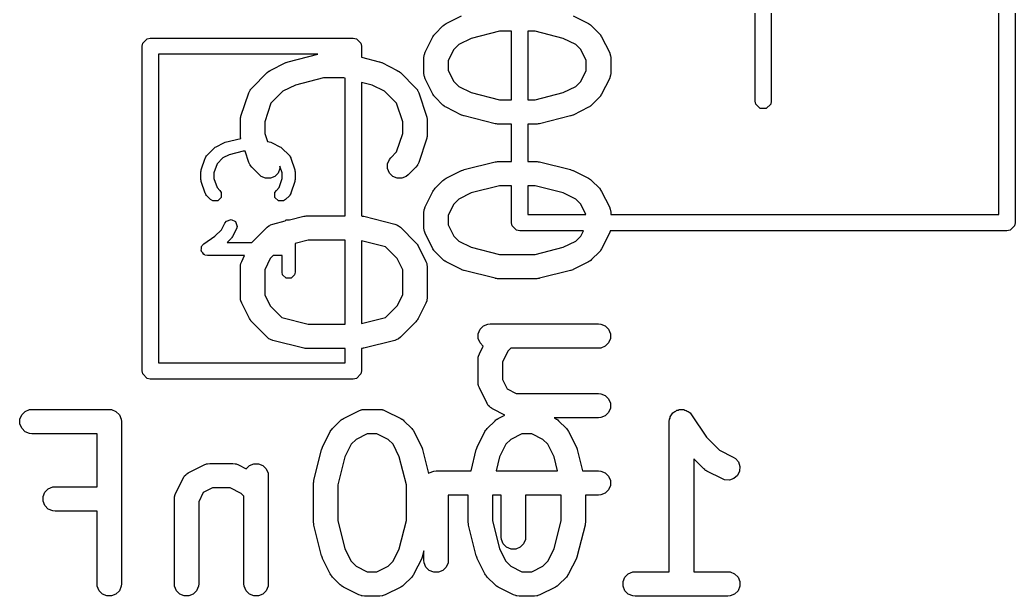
# Model space of a CAD drawing. Extents: x -0.08 to 1.99, y 0.07 to 3.69.
# Drawn here: x 0.4221 to 0.6634, y 3.0677 to 3.2075 of the extents above; entities that cross this region are included whole.
import ezdxf

# ---------------------------------------------------------------- set-up
doc = ezdxf.new("R2010")
doc.units = 0
doc.header["$MEASUREMENT"] = 0
doc.layers.add('BLACK', color=7, linetype='CONTINUOUS')

msp = doc.modelspace()

# ---------------------------------------------------------------- linework, layer by layer
at = {"layer": 'BLACK', "linetype": 'CONTINUOUS'}
for p, q in [((0.66339, 3.33937), (0.66339, 3.15827)), ((0.65945, 3.16024), (0.65945, 3.3374)), ((0.60035, 3.18775), (0.60035, 3.22128)), ((0.60429, 3.22128), (0.60429, 3.18775)), ((0.52491, 3.20617), (0.52496, 3.20623)), ((0.52496, 3.20623), (0.52505, 3.20628)), ((0.52505, 3.20628), (0.52513, 3.20635)), ((0.52513, 3.20635), (0.52521, 3.20638)), ((0.52521, 3.20638), (0.52545, 3.20654)), ((0.52545, 3.20654), (0.5292, 3.20841)), ((0.55622, 3.20841), (0.55997, 3.20654)), ((0.55997, 3.20654), (0.56021, 3.20638)), ((0.56021, 3.20638), (0.56029, 3.20635)), ((0.56029, 3.20635), (0.56037, 3.20628)), ((0.56037, 3.20628), (0.56046, 3.20623)), ((0.56046, 3.20623), (0.56051, 3.20617)), ((0.52251, 3.20374), (0.52257, 3.20383)), ((0.52257, 3.20383), (0.52263, 3.20388)), ((0.52263, 3.20388), (0.52281, 3.20411)), ((0.52281, 3.20411), (0.52469, 3.20598)), ((0.52469, 3.20598), (0.52491, 3.20617)), ((0.53839, 3.20469), (0.53155, 3.20298)), ((0.54134, 3.20469), (0.53839, 3.20469)), ((0.54134, 3.1881), (0.54134, 3.20469)), ((0.54703, 3.20469), (0.54528, 3.20469)), ((0.54528, 3.20469), (0.54528, 3.1881)), ((0.55386, 3.20298), (0.54703, 3.20469)), ((0.56051, 3.20617), (0.56073, 3.20598)), ((0.56073, 3.20598), (0.56261, 3.20411)), ((0.56261, 3.20411), (0.56279, 3.20388)), ((0.56279, 3.20388), (0.56285, 3.20383)), ((0.56285, 3.20383), (0.56291, 3.20374)), ((0.45177, 3.20108), (0.45192, 3.20184)), ((0.45192, 3.20184), (0.45299, 3.2029)), ((0.45299, 3.2029), (0.45374, 3.20305)), ((0.45374, 3.20305), (0.50295, 3.20305)), ((0.50295, 3.20305), (0.50371, 3.2029)), ((0.50371, 3.2029), (0.50477, 3.20184)), ((0.50477, 3.20184), (0.50492, 3.20108)), ((0.52038, 3.19959), (0.52226, 3.20334)), ((0.52226, 3.20334), (0.52241, 3.20359)), ((0.52241, 3.20359), (0.52244, 3.20366)), ((0.52244, 3.20366), (0.52251, 3.20374)), ((0.52852, 3.20147), (0.52733, 3.20027)), ((0.53155, 3.20298), (0.52852, 3.20147)), ((0.5569, 3.20147), (0.55386, 3.20298)), ((0.55809, 3.20027), (0.5569, 3.20147)), ((0.56291, 3.20374), (0.56297, 3.20366)), ((0.56297, 3.20366), (0.563, 3.20359)), ((0.563, 3.20359), (0.56316, 3.20334)), ((0.56316, 3.20334), (0.56504, 3.19959)), ((0.45177, 3.12234), (0.45177, 3.20108)), ((0.45571, 3.19911), (0.45571, 3.12431)), ((0.49439, 3.19911), (0.45571, 3.19911)), ((0.48719, 3.19732), (0.49439, 3.19911)), ((0.50492, 3.20108), (0.50492, 3.1984)), ((0.52017, 3.19894), (0.52018, 3.19905)), ((0.52018, 3.19905), (0.52038, 3.19959)), ((0.52733, 3.20027), (0.52598, 3.19757)), ((0.55944, 3.19757), (0.55809, 3.20027)), ((0.56504, 3.19959), (0.56524, 3.19905)), ((0.56524, 3.19905), (0.56525, 3.19894)), ((0.48284, 3.19522), (0.48659, 3.19709)), ((0.48659, 3.19709), (0.48663, 3.19711)), ((0.48663, 3.19711), (0.48665, 3.19712)), ((0.48665, 3.19712), (0.48689, 3.19721)), ((0.48689, 3.19721), (0.48713, 3.1973)), ((0.48713, 3.1973), (0.48715, 3.1973)), ((0.48715, 3.1973), (0.48719, 3.19732)), ((0.50492, 3.1984), (0.50925, 3.19732)), ((0.50925, 3.19732), (0.50929, 3.1973)), ((0.50929, 3.1973), (0.50931, 3.1973)), ((0.50931, 3.1973), (0.50955, 3.19721)), ((0.50955, 3.19721), (0.50979, 3.19712)), ((0.50979, 3.19712), (0.50981, 3.19711)), ((0.50981, 3.19711), (0.50985, 3.19709)), ((0.50985, 3.19709), (0.5136, 3.19522)), ((0.52007, 3.19827), (0.52013, 3.19885)), ((0.52007, 3.19452), (0.52007, 3.19827)), ((0.52013, 3.19885), (0.52017, 3.19894)), ((0.52598, 3.19757), (0.52598, 3.19522)), ((0.55944, 3.19522), (0.55944, 3.19757)), ((0.56525, 3.19894), (0.56529, 3.19885)), ((0.56529, 3.19885), (0.56535, 3.19827)), ((0.56535, 3.19827), (0.56535, 3.19452)), ((0.47832, 3.19091), (0.48207, 3.19466)), ((0.48207, 3.19466), (0.4823, 3.19485)), ((0.4823, 3.19485), (0.48235, 3.19491)), ((0.48235, 3.19491), (0.48244, 3.19496)), ((0.48244, 3.19496), (0.48252, 3.19503)), ((0.48252, 3.19503), (0.48259, 3.19506)), ((0.48259, 3.19506), (0.48284, 3.19522)), ((0.5136, 3.19522), (0.51385, 3.19506)), ((0.51385, 3.19506), (0.51392, 3.19503)), ((0.51392, 3.19503), (0.514, 3.19496)), ((0.514, 3.19496), (0.51409, 3.19491)), ((0.51409, 3.19491), (0.51414, 3.19485)), ((0.51414, 3.19485), (0.51437, 3.19466)), ((0.51437, 3.19466), (0.51812, 3.19091)), ((0.52013, 3.19394), (0.52007, 3.19452)), ((0.52598, 3.19522), (0.52733, 3.19252)), ((0.55809, 3.19252), (0.55944, 3.19522)), ((0.56535, 3.19452), (0.56529, 3.19394)), ((0.49577, 3.19337), (0.48894, 3.19166)), ((0.50067, 3.19337), (0.49577, 3.19337)), ((0.50098, 3.19329), (0.50067, 3.19337)), ((0.50098, 3.15991), (0.50098, 3.19329)), ((0.5075, 3.19166), (0.50492, 3.19231)), ((0.50492, 3.19231), (0.50492, 3.1599)), ((0.52017, 3.19385), (0.52013, 3.19394)), ((0.52018, 3.19374), (0.52017, 3.19385)), ((0.52038, 3.1932), (0.52018, 3.19374)), ((0.52226, 3.18945), (0.52038, 3.1932)), ((0.52733, 3.19252), (0.52852, 3.19132)), ((0.5569, 3.19132), (0.55809, 3.19252)), ((0.56504, 3.1932), (0.56316, 3.18945)), ((0.56524, 3.19374), (0.56504, 3.1932)), ((0.56525, 3.19385), (0.56524, 3.19374)), ((0.56529, 3.19394), (0.56525, 3.19385)), ((0.47573, 3.18414), (0.47761, 3.18976)), ((0.47761, 3.18976), (0.47785, 3.19029)), ((0.47785, 3.19029), (0.47792, 3.19037)), ((0.47792, 3.19037), (0.47796, 3.19047)), ((0.47796, 3.19047), (0.47832, 3.19091)), ((0.48591, 3.19015), (0.48299, 3.18723)), ((0.48894, 3.19166), (0.48591, 3.19015)), ((0.51053, 3.19015), (0.5075, 3.19166)), ((0.51345, 3.18723), (0.51053, 3.19015)), ((0.51812, 3.19091), (0.51849, 3.19047)), ((0.51849, 3.19047), (0.51853, 3.19037)), ((0.51853, 3.19037), (0.5186, 3.19029)), ((0.5186, 3.19029), (0.51883, 3.18976)), ((0.51883, 3.18976), (0.52071, 3.18414)), ((0.52241, 3.1892), (0.52226, 3.18945)), ((0.52852, 3.19132), (0.53155, 3.18981)), ((0.53155, 3.18981), (0.53839, 3.1881)), ((0.54703, 3.1881), (0.55386, 3.18981)), ((0.55386, 3.18981), (0.5569, 3.19132)), ((0.56316, 3.18945), (0.563, 3.1892)), ((0.48299, 3.18723), (0.48149, 3.18272)), ((0.51495, 3.18272), (0.51345, 3.18723)), ((0.52244, 3.18913), (0.52241, 3.1892)), ((0.52251, 3.18905), (0.52244, 3.18913)), ((0.52257, 3.18896), (0.52251, 3.18905)), ((0.52263, 3.18891), (0.52257, 3.18896)), ((0.52281, 3.18868), (0.52263, 3.18891)), ((0.52469, 3.18681), (0.52281, 3.18868)), ((0.53839, 3.1881), (0.54134, 3.1881)), ((0.54528, 3.1881), (0.54703, 3.1881)), ((0.56261, 3.18868), (0.56073, 3.18681)), ((0.56279, 3.18891), (0.56261, 3.18868)), ((0.56285, 3.18896), (0.56279, 3.18891)), ((0.56291, 3.18905), (0.56285, 3.18896)), ((0.56297, 3.18913), (0.56291, 3.18905)), ((0.563, 3.1892), (0.56297, 3.18913)), ((0.6005, 3.187), (0.60035, 3.18775)), ((0.60157, 3.18593), (0.6005, 3.187)), ((0.60414, 3.187), (0.60308, 3.18593)), ((0.60429, 3.18775), (0.60414, 3.187)), ((0.52491, 3.18662), (0.52469, 3.18681)), ((0.52496, 3.18656), (0.52491, 3.18662)), ((0.52505, 3.18651), (0.52496, 3.18656)), ((0.52513, 3.18644), (0.52505, 3.18651)), ((0.52521, 3.18641), (0.52513, 3.18644)), ((0.52545, 3.18626), (0.52521, 3.18641)), ((0.5292, 3.18438), (0.52545, 3.18626)), ((0.55997, 3.18626), (0.55622, 3.18438)), ((0.56021, 3.18641), (0.55997, 3.18626)), ((0.56029, 3.18644), (0.56021, 3.18641)), ((0.56037, 3.18651), (0.56029, 3.18644)), ((0.56046, 3.18656), (0.56037, 3.18651)), ((0.56051, 3.18662), (0.56046, 3.18656)), ((0.56073, 3.18681), (0.56051, 3.18662)), ((0.60308, 3.18593), (0.60157, 3.18593)), ((0.47558, 3.1832), (0.47561, 3.18349)), ((0.47558, 3.17945), (0.47558, 3.1832)), ((0.47561, 3.18357), (0.47563, 3.18367)), ((0.47561, 3.18349), (0.47561, 3.18357)), ((0.47563, 3.18367), (0.47564, 3.18378)), ((0.47564, 3.18378), (0.47567, 3.18385)), ((0.47567, 3.18385), (0.47573, 3.18414)), ((0.48149, 3.18272), (0.48149, 3.17993)), ((0.51495, 3.17993), (0.51495, 3.18272)), ((0.52071, 3.18414), (0.52077, 3.18385)), ((0.52077, 3.18385), (0.5208, 3.18378)), ((0.5208, 3.18378), (0.52081, 3.18367)), ((0.52081, 3.18367), (0.52084, 3.18357)), ((0.52084, 3.18357), (0.52083, 3.18349)), ((0.52083, 3.18349), (0.52086, 3.1832)), ((0.52086, 3.1832), (0.52086, 3.17945)), ((0.52924, 3.18436), (0.5292, 3.18438)), ((0.52926, 3.18435), (0.52924, 3.18436)), ((0.5295, 3.18427), (0.52926, 3.18435)), ((0.52974, 3.18417), (0.5295, 3.18427)), ((0.52976, 3.18417), (0.52974, 3.18417)), ((0.52981, 3.18416), (0.52976, 3.18417)), ((0.53731, 3.18228), (0.52981, 3.18416)), ((0.53741, 3.18227), (0.53731, 3.18228)), ((0.53745, 3.18225), (0.53741, 3.18227)), ((0.53766, 3.18223), (0.53745, 3.18225)), ((0.53788, 3.1822), (0.53766, 3.18223)), ((0.53792, 3.1822), (0.53788, 3.1822)), ((0.53802, 3.18219), (0.53792, 3.1822)), ((0.54134, 3.18219), (0.53802, 3.18219)), ((0.54134, 3.1731), (0.54134, 3.18219)), ((0.5474, 3.18219), (0.54528, 3.18219)), ((0.54528, 3.18219), (0.54528, 3.1731)), ((0.5475, 3.1822), (0.5474, 3.18219)), ((0.54754, 3.1822), (0.5475, 3.1822)), ((0.54776, 3.18223), (0.54754, 3.1822)), ((0.54797, 3.18225), (0.54776, 3.18223)), ((0.54801, 3.18227), (0.54797, 3.18225)), ((0.54811, 3.18228), (0.54801, 3.18227)), ((0.55561, 3.18416), (0.54811, 3.18228)), ((0.55565, 3.18417), (0.55561, 3.18416)), ((0.55568, 3.18417), (0.55565, 3.18417)), ((0.55591, 3.18427), (0.55568, 3.18417)), ((0.55616, 3.18435), (0.55591, 3.18427)), ((0.55617, 3.18436), (0.55616, 3.18435)), ((0.55622, 3.18438), (0.55617, 3.18436)), ((0.48149, 3.17993), (0.48214, 3.17798)), ((0.51345, 3.17542), (0.51495, 3.17993)), ((0.46971, 3.17671), (0.47159, 3.17765)), ((0.47159, 3.17765), (0.47175, 3.1777)), ((0.47175, 3.1777), (0.47191, 3.17777)), ((0.47191, 3.17777), (0.47566, 3.17871)), ((0.47561, 3.17916), (0.47558, 3.17945)), ((0.47561, 3.17908), (0.47561, 3.17916)), ((0.47563, 3.17898), (0.47561, 3.17908)), ((0.47564, 3.17888), (0.47563, 3.17898)), ((0.47567, 3.1788), (0.47564, 3.17888)), ((0.47566, 3.17871), (0.47569, 3.17871)), ((0.47569, 3.17871), (0.47567, 3.1788)), ((0.48214, 3.17798), (0.48298, 3.17777)), ((0.48298, 3.17777), (0.48314, 3.1777)), ((0.48314, 3.1777), (0.48331, 3.17765)), ((0.48331, 3.17765), (0.48518, 3.17671)), ((0.52071, 3.17852), (0.51883, 3.17289)), ((0.52077, 3.1788), (0.52071, 3.17852)), ((0.5208, 3.17888), (0.52077, 3.1788)), ((0.52081, 3.17898), (0.5208, 3.17888)), ((0.52084, 3.17908), (0.52081, 3.17898)), ((0.52086, 3.17945), (0.52083, 3.17916)), ((0.52083, 3.17916), (0.52084, 3.17908)), ((0.46743, 3.17454), (0.4693, 3.17642)), ((0.4693, 3.17642), (0.46951, 3.17656)), ((0.46951, 3.17656), (0.46971, 3.17671)), ((0.47623, 3.1756), (0.47284, 3.17476)), ((0.47671, 3.1756), (0.47623, 3.1756)), ((0.47761, 3.17289), (0.47671, 3.1756)), ((0.48518, 3.17671), (0.48538, 3.17656)), ((0.48538, 3.17656), (0.48559, 3.17642)), ((0.48559, 3.17642), (0.48747, 3.17454)), ((0.51207, 3.17404), (0.51345, 3.17542)), ((0.46611, 3.17112), (0.46705, 3.17393)), ((0.46705, 3.17393), (0.46709, 3.174)), ((0.46709, 3.17403), (0.46723, 3.17424)), ((0.46709, 3.174), (0.46709, 3.17403)), ((0.46723, 3.17424), (0.46735, 3.17446)), ((0.46735, 3.17446), (0.46738, 3.17448)), ((0.46738, 3.17448), (0.46743, 3.17454)), ((0.46992, 3.17258), (0.46918, 3.17036)), ((0.47135, 3.17401), (0.46992, 3.17258)), ((0.47284, 3.17476), (0.47135, 3.17401)), ((0.47785, 3.17237), (0.47761, 3.17289)), ((0.48747, 3.17454), (0.48751, 3.17448)), ((0.48751, 3.17448), (0.48754, 3.17446)), ((0.48754, 3.17446), (0.48767, 3.17424)), ((0.48767, 3.17424), (0.48781, 3.17403)), ((0.48781, 3.17403), (0.48781, 3.174)), ((0.48781, 3.174), (0.48785, 3.17393)), ((0.48785, 3.17393), (0.48878, 3.17112)), ((0.51126, 3.17253), (0.5117, 3.17359)), ((0.51126, 3.17138), (0.51126, 3.17253)), ((0.5117, 3.17359), (0.51207, 3.17404)), ((0.51883, 3.17289), (0.5186, 3.17237)), ((0.52981, 3.17114), (0.53731, 3.17301)), ((0.53731, 3.17301), (0.53741, 3.17303)), ((0.53741, 3.17303), (0.53745, 3.17305)), ((0.53745, 3.17305), (0.53766, 3.17307)), ((0.53766, 3.17307), (0.53788, 3.1731)), ((0.53788, 3.1731), (0.53792, 3.17309)), ((0.53792, 3.17309), (0.53802, 3.1731)), ((0.53802, 3.1731), (0.54134, 3.1731)), ((0.54528, 3.1731), (0.5474, 3.1731)), ((0.5474, 3.1731), (0.5475, 3.17309)), ((0.5475, 3.17309), (0.54754, 3.1731)), ((0.54754, 3.1731), (0.54776, 3.17307)), ((0.54776, 3.17307), (0.54797, 3.17305)), ((0.54797, 3.17305), (0.54801, 3.17303)), ((0.54801, 3.17303), (0.54811, 3.17301)), ((0.54811, 3.17301), (0.55561, 3.17114)), ((0.46603, 3.17062), (0.46608, 3.17087)), ((0.46603, 3.16874), (0.46603, 3.17062)), ((0.46608, 3.17087), (0.46611, 3.17112)), ((0.46918, 3.17036), (0.46918, 3.169)), ((0.47792, 3.17229), (0.47785, 3.17237)), ((0.47796, 3.17219), (0.47792, 3.17229)), ((0.47832, 3.17174), (0.47796, 3.17219)), ((0.4802, 3.16987), (0.47832, 3.17174)), ((0.48474, 3.17031), (0.48393, 3.1695)), ((0.48518, 3.17138), (0.48474, 3.17031)), ((0.48571, 3.17036), (0.48518, 3.17196)), ((0.48518, 3.17196), (0.48518, 3.17138)), ((0.48571, 3.169), (0.48571, 3.17036)), ((0.48878, 3.17112), (0.48881, 3.17087)), ((0.48881, 3.17087), (0.48886, 3.17062)), ((0.48886, 3.17062), (0.48886, 3.16874)), ((0.5117, 3.17031), (0.51126, 3.17138)), ((0.51252, 3.1695), (0.5117, 3.17031)), ((0.51812, 3.17174), (0.51624, 3.16987)), ((0.51849, 3.17219), (0.51812, 3.17174)), ((0.51853, 3.17229), (0.51849, 3.17219)), ((0.5186, 3.17237), (0.51853, 3.17229)), ((0.52545, 3.16904), (0.5292, 3.17092)), ((0.5292, 3.17092), (0.52924, 3.17093)), ((0.52924, 3.17093), (0.52926, 3.17094)), ((0.52926, 3.17094), (0.5295, 3.17103)), ((0.5295, 3.17103), (0.52974, 3.17112)), ((0.52974, 3.17112), (0.52976, 3.17112)), ((0.52976, 3.17112), (0.52981, 3.17114)), ((0.55561, 3.17114), (0.55565, 3.17112)), ((0.55565, 3.17112), (0.55568, 3.17112)), ((0.55568, 3.17112), (0.55591, 3.17103)), ((0.55591, 3.17103), (0.55616, 3.17094)), ((0.55616, 3.17094), (0.55617, 3.17093)), ((0.55617, 3.17093), (0.55622, 3.17092)), ((0.55622, 3.17092), (0.55997, 3.16904)), ((0.46608, 3.1685), (0.46603, 3.16874)), ((0.46611, 3.16824), (0.46608, 3.1685)), ((0.46705, 3.16543), (0.46611, 3.16824)), ((0.46918, 3.169), (0.46992, 3.16678)), ((0.48065, 3.1695), (0.4802, 3.16987)), ((0.48171, 3.16906), (0.48065, 3.1695)), ((0.48286, 3.16906), (0.48171, 3.16906)), ((0.48393, 3.1695), (0.48286, 3.16906)), ((0.48498, 3.16678), (0.48571, 3.169)), ((0.48878, 3.16824), (0.48785, 3.16543)), ((0.48881, 3.1685), (0.48878, 3.16824)), ((0.48886, 3.16874), (0.48881, 3.1685)), ((0.51358, 3.16906), (0.51252, 3.1695)), ((0.51473, 3.16906), (0.51358, 3.16906)), ((0.5158, 3.1695), (0.51473, 3.16906)), ((0.51624, 3.16987), (0.5158, 3.1695)), ((0.52281, 3.16661), (0.52469, 3.16849)), ((0.52469, 3.16849), (0.52491, 3.16867)), ((0.52491, 3.16867), (0.52496, 3.16873)), ((0.52496, 3.16873), (0.52505, 3.16879)), ((0.52505, 3.16879), (0.52513, 3.16885)), ((0.52513, 3.16885), (0.52521, 3.16888)), ((0.52521, 3.16888), (0.52545, 3.16904)), ((0.55997, 3.16904), (0.56021, 3.16888)), ((0.56021, 3.16888), (0.56029, 3.16885)), ((0.56029, 3.16885), (0.56037, 3.16879)), ((0.56037, 3.16879), (0.56046, 3.16873)), ((0.56046, 3.16873), (0.56051, 3.16867)), ((0.56051, 3.16867), (0.56073, 3.16849)), ((0.56073, 3.16849), (0.56261, 3.16661)), ((0.46709, 3.16536), (0.46705, 3.16543)), ((0.46709, 3.16533), (0.46709, 3.16536)), ((0.46723, 3.16512), (0.46709, 3.16533)), ((0.46992, 3.16678), (0.47059, 3.16611)), ((0.47059, 3.16611), (0.47093, 3.1656)), ((0.47093, 3.1656), (0.47093, 3.16439)), ((0.48396, 3.1656), (0.4843, 3.16611)), ((0.48396, 3.16439), (0.48396, 3.1656)), ((0.4843, 3.16611), (0.48498, 3.16678)), ((0.48781, 3.16533), (0.48767, 3.16512)), ((0.48785, 3.16543), (0.48781, 3.16536)), ((0.48781, 3.16536), (0.48781, 3.16533)), ((0.52038, 3.1621), (0.52226, 3.16585)), ((0.52226, 3.16585), (0.52241, 3.16609)), ((0.52241, 3.16609), (0.52244, 3.16617)), ((0.52244, 3.16617), (0.52251, 3.16625)), ((0.52251, 3.16625), (0.52257, 3.16634)), ((0.52257, 3.16634), (0.52263, 3.16639)), ((0.52263, 3.16639), (0.52281, 3.16661)), ((0.53155, 3.16549), (0.52852, 3.16397)), ((0.53839, 3.1672), (0.53155, 3.16549)), ((0.54134, 3.1672), (0.53839, 3.1672)), ((0.54134, 3.15827), (0.54134, 3.1672)), ((0.54703, 3.1672), (0.54528, 3.1672)), ((0.54528, 3.1672), (0.54528, 3.16024)), ((0.55386, 3.16549), (0.54703, 3.1672)), ((0.5569, 3.16397), (0.55386, 3.16549)), ((0.56261, 3.16661), (0.56279, 3.16639)), ((0.56279, 3.16639), (0.56285, 3.16634)), ((0.56285, 3.16634), (0.56291, 3.16625)), ((0.56291, 3.16625), (0.56297, 3.16617)), ((0.56297, 3.16617), (0.563, 3.16609)), ((0.563, 3.16609), (0.56316, 3.16585)), ((0.56316, 3.16585), (0.56504, 3.1621)), ((0.46735, 3.1649), (0.46723, 3.16512)), ((0.46738, 3.16488), (0.46735, 3.1649)), ((0.46743, 3.16482), (0.46738, 3.16488)), ((0.46837, 3.16388), (0.46743, 3.16482)), ((0.46888, 3.16354), (0.46837, 3.16388)), ((0.47008, 3.16354), (0.46888, 3.16354)), ((0.47093, 3.16439), (0.47008, 3.16354)), ((0.48481, 3.16354), (0.48396, 3.16439)), ((0.48602, 3.16354), (0.48481, 3.16354)), ((0.48653, 3.16388), (0.48602, 3.16354)), ((0.48747, 3.16482), (0.48653, 3.16388)), ((0.48751, 3.16488), (0.48747, 3.16482)), ((0.48754, 3.1649), (0.48751, 3.16488)), ((0.48767, 3.16512), (0.48754, 3.1649)), ((0.52733, 3.16278), (0.52598, 3.16008)), ((0.52852, 3.16397), (0.52733, 3.16278)), ((0.55809, 3.16278), (0.5569, 3.16397)), ((0.55936, 3.16024), (0.55809, 3.16278)), ((0.52007, 3.16078), (0.52013, 3.16135)), ((0.52007, 3.15703), (0.52007, 3.16078)), ((0.52013, 3.16135), (0.52017, 3.16145)), ((0.52017, 3.16145), (0.52018, 3.16156)), ((0.52018, 3.16156), (0.52038, 3.1621)), ((0.56504, 3.1621), (0.56524, 3.16156)), ((0.56524, 3.16156), (0.56525, 3.16145)), ((0.56525, 3.16145), (0.56529, 3.16135)), ((0.56529, 3.16135), (0.56535, 3.16078)), ((0.56535, 3.16078), (0.56535, 3.16024)), ((0.471, 3.15655), (0.47182, 3.1582)), ((0.47182, 3.1582), (0.4722, 3.15868)), ((0.4722, 3.15868), (0.47334, 3.15907)), ((0.47334, 3.15907), (0.47442, 3.15853)), ((0.47442, 3.15853), (0.4748, 3.15738)), ((0.48344, 3.15795), (0.48643, 3.15869)), ((0.48643, 3.15869), (0.48669, 3.15895)), ((0.48669, 3.15895), (0.48746, 3.15895)), ((0.48746, 3.15895), (0.49094, 3.15982)), ((0.49094, 3.15982), (0.49104, 3.15983)), ((0.49104, 3.15983), (0.49108, 3.15985)), ((0.49108, 3.15985), (0.4913, 3.15987)), ((0.4913, 3.15987), (0.49152, 3.1599)), ((0.49152, 3.1599), (0.49156, 3.1599)), ((0.49156, 3.1599), (0.49166, 3.15991)), ((0.49166, 3.15991), (0.50098, 3.15991)), ((0.50492, 3.1599), (0.50493, 3.1599)), ((0.50493, 3.1599), (0.50514, 3.15987)), ((0.50514, 3.15987), (0.50536, 3.15985)), ((0.50536, 3.15985), (0.5054, 3.15983)), ((0.5054, 3.15983), (0.5055, 3.15982)), ((0.5055, 3.15982), (0.513, 3.15795)), ((0.52598, 3.16008), (0.52598, 3.15772)), ((0.54149, 3.15751), (0.54134, 3.15827)), ((0.54528, 3.16024), (0.55936, 3.16024)), ((0.56535, 3.16024), (0.65945, 3.16024)), ((0.66339, 3.15827), (0.66324, 3.15751)), ((0.46941, 3.15497), (0.471, 3.15655)), ((0.47464, 3.15679), (0.4737, 3.15492)), ((0.4748, 3.15738), (0.47464, 3.15679)), ((0.47835, 3.15344), (0.48207, 3.15717)), ((0.48207, 3.15717), (0.48252, 3.15754)), ((0.48252, 3.15754), (0.48272, 3.15762)), ((0.48272, 3.15762), (0.4829, 3.15775)), ((0.4829, 3.15775), (0.48344, 3.15795)), ((0.513, 3.15795), (0.51354, 3.15775)), ((0.51354, 3.15775), (0.51372, 3.15762)), ((0.51372, 3.15762), (0.51392, 3.15754)), ((0.51392, 3.15754), (0.51437, 3.15717)), ((0.51437, 3.15717), (0.51812, 3.15342)), ((0.52013, 3.15645), (0.52007, 3.15703)), ((0.52017, 3.15635), (0.52013, 3.15645)), ((0.52018, 3.15625), (0.52017, 3.15635)), ((0.52038, 3.15571), (0.52018, 3.15625)), ((0.52226, 3.15196), (0.52038, 3.15571)), ((0.52598, 3.15772), (0.52733, 3.15503)), ((0.54255, 3.15645), (0.54149, 3.15751)), ((0.54331, 3.1563), (0.54255, 3.15645)), ((0.55873, 3.1563), (0.54331, 3.1563)), ((0.55809, 3.15503), (0.55873, 3.1563)), ((0.56504, 3.15571), (0.56316, 3.15196)), ((0.56524, 3.15625), (0.56504, 3.15571)), ((0.56525, 3.1563), (0.56524, 3.15625)), ((0.66142, 3.1563), (0.56525, 3.1563)), ((0.66217, 3.15645), (0.66142, 3.1563)), ((0.66324, 3.15751), (0.66217, 3.15645)), ((0.4663, 3.15275), (0.46673, 3.15318)), ((0.46673, 3.15318), (0.46941, 3.15497)), ((0.4734, 3.15451), (0.47234, 3.15344)), ((0.47234, 3.15344), (0.47835, 3.15344)), ((0.47355, 3.15472), (0.4734, 3.15451)), ((0.4737, 3.15492), (0.47355, 3.15472)), ((0.49202, 3.154), (0.48886, 3.15321)), ((0.48886, 3.15321), (0.48886, 3.14625)), ((0.50098, 3.154), (0.49202, 3.154)), ((0.50098, 3.13366), (0.50098, 3.154)), ((0.51077, 3.15241), (0.50492, 3.15388)), ((0.50492, 3.15388), (0.50492, 3.13379)), ((0.51812, 3.15342), (0.51831, 3.15319)), ((0.51831, 3.15319), (0.51836, 3.15314)), ((0.51836, 3.15314), (0.51842, 3.15305)), ((0.52733, 3.15503), (0.52852, 3.15383)), ((0.52852, 3.15383), (0.53155, 3.15231)), ((0.55386, 3.15231), (0.5569, 3.15383)), ((0.5569, 3.15383), (0.55809, 3.15503)), ((0.46606, 3.15156), (0.46615, 3.15201)), ((0.46615, 3.15143), (0.46606, 3.15156)), ((0.46615, 3.15247), (0.46626, 3.15259)), ((0.46615, 3.15201), (0.46615, 3.15247)), ((0.46615, 3.15127), (0.46615, 3.15143)), ((0.46647, 3.15094), (0.46615, 3.15127)), ((0.46626, 3.15259), (0.4663, 3.15275)), ((0.46673, 3.15056), (0.46647, 3.15094)), ((0.5136, 3.14958), (0.51077, 3.15241)), ((0.51842, 3.15305), (0.51849, 3.15297)), ((0.51849, 3.15297), (0.51852, 3.1529)), ((0.51852, 3.1529), (0.51867, 3.15265)), ((0.51867, 3.15265), (0.52055, 3.1489)), ((0.52241, 3.15171), (0.52226, 3.15196)), ((0.52244, 3.15164), (0.52241, 3.15171)), ((0.52251, 3.15155), (0.52244, 3.15164)), ((0.52257, 3.15147), (0.52251, 3.15155)), ((0.52263, 3.15141), (0.52257, 3.15147)), ((0.52281, 3.15119), (0.52263, 3.15141)), ((0.52469, 3.14931), (0.52281, 3.15119)), ((0.53155, 3.15231), (0.53839, 3.1506)), ((0.54703, 3.1506), (0.55386, 3.15231)), ((0.56261, 3.15119), (0.56073, 3.14931)), ((0.56279, 3.15141), (0.56261, 3.15119)), ((0.56285, 3.15147), (0.56279, 3.15141)), ((0.56291, 3.15155), (0.56285, 3.15147)), ((0.56297, 3.15164), (0.56291, 3.15155)), ((0.563, 3.15171), (0.56297, 3.15164)), ((0.56316, 3.15196), (0.563, 3.15171)), ((0.46689, 3.15053), (0.46673, 3.15056)), ((0.467, 3.15042), (0.46689, 3.15053)), ((0.4676, 3.1503), (0.467, 3.15042)), ((0.47659, 3.1503), (0.4676, 3.1503)), ((0.47568, 3.14826), (0.47569, 3.14836)), ((0.47569, 3.14836), (0.4759, 3.1489)), ((0.4759, 3.1489), (0.47659, 3.1503)), ((0.48284, 3.14958), (0.48149, 3.14688)), ((0.48355, 3.1503), (0.48284, 3.14958)), ((0.48571, 3.1503), (0.48355, 3.1503)), ((0.48571, 3.14625), (0.48571, 3.1503)), ((0.51495, 3.14688), (0.5136, 3.14958)), ((0.52055, 3.1489), (0.52075, 3.14836)), ((0.52075, 3.14836), (0.52076, 3.14826)), ((0.52491, 3.14913), (0.52469, 3.14931)), ((0.52496, 3.14907), (0.52491, 3.14913)), ((0.52505, 3.14901), (0.52496, 3.14907)), ((0.52513, 3.14895), (0.52505, 3.14901)), ((0.52521, 3.14892), (0.52513, 3.14895)), ((0.52545, 3.14876), (0.52521, 3.14892)), ((0.5292, 3.14689), (0.52545, 3.14876)), ((0.53839, 3.1506), (0.54703, 3.1506)), ((0.55997, 3.14876), (0.55622, 3.14689)), ((0.56021, 3.14892), (0.55997, 3.14876)), ((0.56029, 3.14895), (0.56021, 3.14892)), ((0.56037, 3.14901), (0.56029, 3.14895)), ((0.56046, 3.14907), (0.56037, 3.14901)), ((0.56051, 3.14913), (0.56046, 3.14907)), ((0.56073, 3.14931), (0.56051, 3.14913)), ((0.47558, 3.14758), (0.47564, 3.14816)), ((0.47558, 3.14008), (0.47558, 3.14758)), ((0.47564, 3.14816), (0.47568, 3.14826)), ((0.48149, 3.14688), (0.48149, 3.14078)), ((0.48583, 3.14564), (0.48571, 3.14625)), ((0.48886, 3.14625), (0.48874, 3.14564)), ((0.51495, 3.14078), (0.51495, 3.14688)), ((0.52076, 3.14826), (0.5208, 3.14816)), ((0.5208, 3.14816), (0.52086, 3.14758)), ((0.52086, 3.14758), (0.52086, 3.14008)), ((0.52924, 3.14687), (0.5292, 3.14689)), ((0.52926, 3.14686), (0.52924, 3.14687)), ((0.5295, 3.14677), (0.52926, 3.14686)), ((0.52974, 3.14668), (0.5295, 3.14677)), ((0.52976, 3.14668), (0.52974, 3.14668)), ((0.52981, 3.14666), (0.52976, 3.14668)), ((0.53731, 3.14479), (0.52981, 3.14666)), ((0.55561, 3.14666), (0.54811, 3.14479)), ((0.55565, 3.14668), (0.55561, 3.14666)), ((0.55568, 3.14668), (0.55565, 3.14668)), ((0.55591, 3.14677), (0.55568, 3.14668)), ((0.55616, 3.14686), (0.55591, 3.14677)), ((0.55617, 3.14687), (0.55616, 3.14686)), ((0.55622, 3.14689), (0.55617, 3.14687)), ((0.48669, 3.14479), (0.48583, 3.14564)), ((0.48789, 3.14479), (0.48669, 3.14479)), ((0.48874, 3.14564), (0.48789, 3.14479)), ((0.53741, 3.14477), (0.53731, 3.14479)), ((0.53745, 3.14476), (0.53741, 3.14477)), ((0.53766, 3.14473), (0.53745, 3.14476)), ((0.53788, 3.1447), (0.53766, 3.14473)), ((0.53792, 3.14471), (0.53788, 3.1447)), ((0.53802, 3.1447), (0.53792, 3.14471)), ((0.5474, 3.1447), (0.53802, 3.1447)), ((0.5475, 3.14471), (0.5474, 3.1447)), ((0.54754, 3.1447), (0.5475, 3.14471)), ((0.54776, 3.14473), (0.54754, 3.1447)), ((0.54797, 3.14476), (0.54776, 3.14473)), ((0.54801, 3.14477), (0.54797, 3.14476)), ((0.54811, 3.14479), (0.54801, 3.14477)), ((0.47564, 3.13951), (0.47558, 3.14008)), ((0.47568, 3.13941), (0.47564, 3.13951)), ((0.47569, 3.1393), (0.47568, 3.13941)), ((0.4759, 3.13876), (0.47569, 3.1393)), ((0.47777, 3.13501), (0.4759, 3.13876)), ((0.48149, 3.14078), (0.48284, 3.13808)), ((0.5136, 3.13808), (0.51495, 3.14078)), ((0.52055, 3.13876), (0.51867, 3.13501)), ((0.52075, 3.1393), (0.52055, 3.13876)), ((0.52076, 3.13941), (0.52075, 3.1393)), ((0.5208, 3.13951), (0.52076, 3.13941)), ((0.52086, 3.14008), (0.5208, 3.13951)), ((0.48284, 3.13808), (0.48567, 3.13525)), ((0.51077, 3.13525), (0.5136, 3.13808)), ((0.47793, 3.13476), (0.47777, 3.13501)), ((0.47796, 3.13469), (0.47793, 3.13476)), ((0.47802, 3.13461), (0.47796, 3.13469)), ((0.47808, 3.13452), (0.47802, 3.13461)), ((0.47814, 3.13447), (0.47808, 3.13452)), ((0.47832, 3.13425), (0.47814, 3.13447)), ((0.48207, 3.1305), (0.47832, 3.13425)), ((0.48567, 3.13525), (0.49202, 3.13366)), ((0.50492, 3.13379), (0.51077, 3.13525)), ((0.51812, 3.13425), (0.51437, 3.1305)), ((0.51831, 3.13447), (0.51812, 3.13425)), ((0.51836, 3.13452), (0.51831, 3.13447)), ((0.51842, 3.13461), (0.51836, 3.13452)), ((0.51849, 3.13469), (0.51842, 3.13461)), ((0.51852, 3.13476), (0.51849, 3.13469)), ((0.51867, 3.13501), (0.51852, 3.13476)), ((0.49202, 3.13366), (0.50098, 3.13366)), ((0.53325, 3.13136), (0.53369, 3.13242)), ((0.53369, 3.13242), (0.53451, 3.13323)), ((0.53451, 3.13323), (0.53557, 3.13367)), ((0.53557, 3.13367), (0.53615, 3.13373)), ((0.53615, 3.13373), (0.56239, 3.13373)), ((0.56239, 3.13373), (0.56297, 3.13367)), ((0.56297, 3.13367), (0.56403, 3.13323)), ((0.56403, 3.13323), (0.56485, 3.13242)), ((0.56485, 3.13242), (0.56529, 3.13136)), ((0.48252, 3.13013), (0.48207, 3.1305)), ((0.48272, 3.13004), (0.48252, 3.13013)), ((0.4829, 3.12991), (0.48272, 3.13004)), ((0.48344, 3.12972), (0.4829, 3.12991)), ((0.49094, 3.12784), (0.48344, 3.12972)), ((0.513, 3.12972), (0.5055, 3.12784)), ((0.51354, 3.12991), (0.513, 3.12972)), ((0.51372, 3.13004), (0.51354, 3.12991)), ((0.51392, 3.13013), (0.51372, 3.13004)), ((0.51437, 3.1305), (0.51392, 3.13013)), ((0.53325, 3.1302), (0.53325, 3.13136)), ((0.53369, 3.12914), (0.53325, 3.1302)), ((0.53446, 3.12837), (0.53369, 3.12914)), ((0.56485, 3.12914), (0.56403, 3.12832)), ((0.56529, 3.1302), (0.56485, 3.12914)), ((0.56529, 3.13136), (0.56529, 3.1302)), ((0.49104, 3.12783), (0.49094, 3.12784)), ((0.49108, 3.12781), (0.49104, 3.12783)), ((0.4913, 3.12779), (0.49108, 3.12781)), ((0.49152, 3.12776), (0.4913, 3.12779)), ((0.49156, 3.12777), (0.49152, 3.12776)), ((0.49166, 3.12776), (0.49156, 3.12777)), ((0.50098, 3.12776), (0.49166, 3.12776)), ((0.50098, 3.12431), (0.50098, 3.12776)), ((0.50493, 3.12776), (0.50492, 3.12776)), ((0.50492, 3.12776), (0.50492, 3.12234)), ((0.50514, 3.12779), (0.50493, 3.12776)), ((0.50536, 3.12781), (0.50514, 3.12779)), ((0.5054, 3.12783), (0.50536, 3.12781)), ((0.5055, 3.12784), (0.5054, 3.12783)), ((0.53351, 3.12648), (0.53446, 3.12837)), ((0.54045, 3.12716), (0.5391, 3.12446)), ((0.54112, 3.12783), (0.54045, 3.12716)), ((0.56239, 3.12783), (0.54112, 3.12783)), ((0.56297, 3.12788), (0.56239, 3.12783)), ((0.56403, 3.12832), (0.56297, 3.12788)), ((0.45571, 3.12431), (0.50098, 3.12431)), ((0.53319, 3.12515), (0.53325, 3.12573)), ((0.53319, 3.11953), (0.53319, 3.12515)), ((0.53325, 3.12573), (0.53329, 3.12583)), ((0.53329, 3.12583), (0.5333, 3.12593)), ((0.5333, 3.12593), (0.53351, 3.12648)), ((0.5391, 3.12446), (0.5391, 3.12023)), ((0.45192, 3.12159), (0.45177, 3.12234)), ((0.50492, 3.12234), (0.50477, 3.12159)), ((0.45299, 3.12052), (0.45192, 3.12159)), ((0.45374, 3.12037), (0.45299, 3.12052)), ((0.50295, 3.12037), (0.45374, 3.12037)), ((0.50371, 3.12052), (0.50295, 3.12037)), ((0.50477, 3.12159), (0.50371, 3.12052)), ((0.53325, 3.11895), (0.53319, 3.11953)), ((0.5391, 3.12023), (0.54022, 3.11798)), ((0.53329, 3.11886), (0.53325, 3.11895)), ((0.5333, 3.11875), (0.53329, 3.11886)), ((0.53351, 3.11821), (0.5333, 3.11875)), ((0.53538, 3.11446), (0.53351, 3.11821)), ((0.54022, 3.11798), (0.54247, 3.11686)), ((0.54247, 3.11686), (0.56239, 3.11686)), ((0.56239, 3.11686), (0.56297, 3.1168)), ((0.56297, 3.1168), (0.56403, 3.11636)), ((0.56403, 3.11636), (0.56485, 3.11555)), ((0.56485, 3.11555), (0.56529, 3.11448)), ((0.42258, 3.11169), (0.42339, 3.1125)), ((0.42339, 3.1125), (0.42446, 3.11294)), ((0.42446, 3.11294), (0.42503, 3.113)), ((0.42503, 3.113), (0.44378, 3.113)), ((0.44378, 3.113), (0.44436, 3.11294)), ((0.44436, 3.11294), (0.44542, 3.1125)), ((0.44542, 3.1125), (0.44624, 3.11169)), ((0.50058, 3.11081), (0.50433, 3.11269)), ((0.50433, 3.11269), (0.50487, 3.11289)), ((0.50487, 3.11289), (0.50497, 3.1129)), ((0.50497, 3.1129), (0.50507, 3.11294)), ((0.50507, 3.11294), (0.50565, 3.113)), ((0.50565, 3.113), (0.5094, 3.113)), ((0.5094, 3.113), (0.50997, 3.11294)), ((0.50997, 3.11294), (0.51007, 3.1129)), ((0.51007, 3.1129), (0.51018, 3.11289)), ((0.51018, 3.11289), (0.51072, 3.11269)), ((0.51072, 3.11269), (0.51447, 3.11081)), ((0.53544, 3.11436), (0.53538, 3.11446)), ((0.53546, 3.11432), (0.53544, 3.11436)), ((0.53551, 3.11426), (0.53546, 3.11432)), ((0.53569, 3.11397), (0.53551, 3.11426)), ((0.53597, 3.11373), (0.53569, 3.11397)), ((0.53621, 3.11345), (0.53597, 3.11373)), ((0.5365, 3.11326), (0.53621, 3.11345)), ((0.53656, 3.11322), (0.5365, 3.11326)), ((0.53661, 3.1132), (0.53656, 3.11322)), ((0.5367, 3.11314), (0.53661, 3.1132)), ((0.53971, 3.11163), (0.5367, 3.11314)), ((0.56485, 3.11227), (0.56403, 3.11145)), ((0.56529, 3.11333), (0.56485, 3.11227)), ((0.56529, 3.11448), (0.56529, 3.11333)), ((0.58026, 3.11189), (0.58043, 3.11214)), ((0.58043, 3.11214), (0.58067, 3.1123)), ((0.58067, 3.1123), (0.58087, 3.1125)), ((0.58087, 3.1125), (0.58114, 3.11261)), ((0.58114, 3.11261), (0.58139, 3.11278)), ((0.58139, 3.11278), (0.58167, 3.11283)), ((0.58167, 3.11283), (0.58194, 3.11294)), ((0.58194, 3.11294), (0.58223, 3.11294)), ((0.58223, 3.11294), (0.58252, 3.113)), ((0.58252, 3.113), (0.5828, 3.11294)), ((0.5828, 3.11294), (0.58309, 3.11294)), ((0.58309, 3.11294), (0.58336, 3.11283)), ((0.58336, 3.11283), (0.58365, 3.11277)), ((0.58365, 3.11277), (0.58389, 3.11261)), ((0.58389, 3.11261), (0.58415, 3.1125)), ((0.58415, 3.1125), (0.58436, 3.11229)), ((0.58436, 3.11229), (0.5846, 3.11213)), ((0.5846, 3.11213), (0.58497, 3.11169)), ((0.42214, 3.11062), (0.42258, 3.11169)), ((0.42214, 3.10947), (0.42214, 3.11062)), ((0.44624, 3.11169), (0.44668, 3.11062)), ((0.44668, 3.11062), (0.44673, 3.11005)), ((0.44673, 3.11005), (0.44673, 3.07068)), ((0.49794, 3.10838), (0.49981, 3.11026)), ((0.49981, 3.11026), (0.50004, 3.11045)), ((0.50004, 3.11045), (0.50009, 3.1105)), ((0.50009, 3.1105), (0.50018, 3.11056)), ((0.50018, 3.11056), (0.50026, 3.11063)), ((0.50026, 3.11063), (0.50033, 3.11066)), ((0.50033, 3.11066), (0.50058, 3.11081)), ((0.51447, 3.11081), (0.51472, 3.11066)), ((0.51472, 3.11066), (0.51479, 3.11063)), ((0.51479, 3.11063), (0.51487, 3.11056)), ((0.51487, 3.11056), (0.51496, 3.1105)), ((0.51496, 3.1105), (0.51501, 3.11045)), ((0.51501, 3.11045), (0.51523, 3.11026)), ((0.51523, 3.11026), (0.51711, 3.10838)), ((0.53543, 3.10838), (0.53731, 3.11026)), ((0.53731, 3.11026), (0.53753, 3.11045)), ((0.53753, 3.11045), (0.53758, 3.1105)), ((0.53758, 3.1105), (0.53767, 3.11056)), ((0.53767, 3.11056), (0.53775, 3.11063)), ((0.53775, 3.11063), (0.53782, 3.11066)), ((0.53782, 3.11066), (0.53807, 3.11081)), ((0.53807, 3.11081), (0.53971, 3.11163)), ((0.56239, 3.11095), (0.55168, 3.11095)), ((0.55168, 3.11095), (0.55196, 3.11081)), ((0.55196, 3.11081), (0.55221, 3.11066)), ((0.55221, 3.11066), (0.55228, 3.11063)), ((0.55228, 3.11063), (0.55236, 3.11056)), ((0.55236, 3.11056), (0.55245, 3.1105)), ((0.55245, 3.1105), (0.5525, 3.11045)), ((0.5525, 3.11045), (0.55273, 3.11026)), ((0.55273, 3.11026), (0.5546, 3.10838)), ((0.56297, 3.11101), (0.56239, 3.11095)), ((0.56403, 3.11145), (0.56297, 3.11101)), ((0.57956, 3.11005), (0.57962, 3.11062)), ((0.57956, 3.07363), (0.57956, 3.11005)), ((0.57956, 3.11005), (0.57956, 3.11005)), ((0.57956, 3.11005), (0.57956, 3.11005)), ((0.57956, 3.11005), (0.57956, 3.11005)), ((0.57962, 3.11062), (0.57973, 3.11089)), ((0.57973, 3.11089), (0.57979, 3.11118)), ((0.57979, 3.11118), (0.57995, 3.11142)), ((0.57995, 3.11142), (0.58006, 3.11169)), ((0.58006, 3.11169), (0.58026, 3.11189)), ((0.58497, 3.11169), (0.58497, 3.11169)), ((0.58497, 3.11169), (0.58497, 3.11169)), ((0.58497, 3.11169), (0.58497, 3.11168)), ((0.58497, 3.11168), (0.58856, 3.1063)), ((0.42258, 3.10841), (0.42214, 3.10947)), ((0.42339, 3.10759), (0.42258, 3.10841)), ((0.42446, 3.10715), (0.42339, 3.10759)), ((0.49551, 3.10387), (0.49738, 3.10762)), ((0.49738, 3.10762), (0.49754, 3.10787)), ((0.49754, 3.10787), (0.49757, 3.10794)), ((0.49757, 3.10794), (0.49763, 3.10802)), ((0.49763, 3.10802), (0.49769, 3.10811)), ((0.49769, 3.10811), (0.49775, 3.10816)), ((0.49775, 3.10816), (0.49794, 3.10838)), ((0.51711, 3.10838), (0.5173, 3.10816)), ((0.5173, 3.10816), (0.51735, 3.10811)), ((0.51735, 3.10811), (0.51741, 3.10802)), ((0.51741, 3.10802), (0.51748, 3.10794)), ((0.51748, 3.10794), (0.51751, 3.10787)), ((0.51751, 3.10787), (0.51766, 3.10762)), ((0.51766, 3.10762), (0.51954, 3.10387)), ((0.533, 3.10387), (0.53488, 3.10762)), ((0.53488, 3.10762), (0.53503, 3.10787)), ((0.53503, 3.10787), (0.53506, 3.10794)), ((0.53506, 3.10794), (0.53513, 3.10802)), ((0.53513, 3.10802), (0.53519, 3.10811)), ((0.53519, 3.10811), (0.53525, 3.10816)), ((0.53525, 3.10816), (0.53543, 3.10838)), ((0.5546, 3.10838), (0.55479, 3.10816)), ((0.55479, 3.10816), (0.55485, 3.10811)), ((0.55485, 3.10811), (0.55491, 3.10802)), ((0.55491, 3.10802), (0.55497, 3.10794)), ((0.55497, 3.10794), (0.555, 3.10787)), ((0.555, 3.10787), (0.55516, 3.10762)), ((0.55516, 3.10762), (0.55703, 3.10387)), ((0.42503, 3.10709), (0.42446, 3.10715)), ((0.44083, 3.10709), (0.42503, 3.10709)), ((0.44083, 3.09425), (0.44083, 3.10709)), ((0.50365, 3.10574), (0.50245, 3.10455)), ((0.50634, 3.10709), (0.50365, 3.10574)), ((0.5087, 3.10709), (0.50634, 3.10709)), ((0.5114, 3.10574), (0.5087, 3.10709)), ((0.51259, 3.10455), (0.5114, 3.10574)), ((0.54114, 3.10574), (0.53995, 3.10455)), ((0.54384, 3.10709), (0.54114, 3.10574)), ((0.5462, 3.10709), (0.54384, 3.10709)), ((0.54889, 3.10574), (0.5462, 3.10709)), ((0.55009, 3.10455), (0.54889, 3.10574)), ((0.58856, 3.1063), (0.59176, 3.1031)), ((0.49341, 3.09576), (0.49528, 3.10326)), ((0.49528, 3.10326), (0.4953, 3.10331)), ((0.4953, 3.10333), (0.49539, 3.10357)), ((0.4953, 3.10331), (0.4953, 3.10333)), ((0.49539, 3.10357), (0.49548, 3.10381)), ((0.49548, 3.10381), (0.49549, 3.10383)), ((0.49549, 3.10383), (0.49551, 3.10387)), ((0.50245, 3.10455), (0.50093, 3.10152)), ((0.51411, 3.10152), (0.51259, 3.10455)), ((0.51954, 3.10387), (0.51955, 3.10383)), ((0.51955, 3.10383), (0.51957, 3.10381)), ((0.51957, 3.10381), (0.51965, 3.10357)), ((0.51965, 3.10357), (0.51974, 3.10333)), ((0.51974, 3.10333), (0.51975, 3.10331)), ((0.51975, 3.10331), (0.51976, 3.10326)), ((0.51976, 3.10326), (0.52122, 3.09745)), ((0.53149, 3.09811), (0.53278, 3.10326)), ((0.53278, 3.10326), (0.53279, 3.10331)), ((0.53279, 3.10331), (0.5328, 3.10333)), ((0.5328, 3.10333), (0.53289, 3.10357)), ((0.53289, 3.10357), (0.53297, 3.10381)), ((0.53297, 3.10381), (0.53299, 3.10383)), ((0.53299, 3.10383), (0.533, 3.10387)), ((0.53995, 3.10455), (0.53843, 3.10152)), ((0.55161, 3.10152), (0.55009, 3.10455)), ((0.55703, 3.10387), (0.55705, 3.10383)), ((0.55705, 3.10383), (0.55706, 3.10381)), ((0.55706, 3.10381), (0.55715, 3.10357)), ((0.55715, 3.10357), (0.55724, 3.10333)), ((0.55724, 3.10333), (0.55724, 3.10331)), ((0.55724, 3.10331), (0.55726, 3.10326)), ((0.55726, 3.10326), (0.55854, 3.09811)), ((0.59176, 3.1031), (0.59508, 3.10144)), ((0.50093, 3.10152), (0.49923, 3.09468)), ((0.51582, 3.09468), (0.51411, 3.10152)), ((0.53843, 3.10152), (0.53758, 3.09811)), ((0.55246, 3.09811), (0.55161, 3.10152)), ((0.58792, 3.09858), (0.58547, 3.10104)), ((0.58547, 3.10104), (0.58547, 3.07363)), ((0.59508, 3.10144), (0.59557, 3.10113)), ((0.59557, 3.10113), (0.59633, 3.10026)), ((0.59633, 3.10026), (0.59669, 3.09917)), ((0.46299, 3.09763), (0.46308, 3.09769)), ((0.46308, 3.09769), (0.46683, 3.09956)), ((0.46683, 3.09956), (0.46737, 3.09977)), ((0.46737, 3.09977), (0.46748, 3.09978)), ((0.46748, 3.09978), (0.46758, 3.09982)), ((0.46758, 3.09982), (0.46815, 3.09988)), ((0.46815, 3.09988), (0.47378, 3.09988)), ((0.47378, 3.09988), (0.47435, 3.09982)), ((0.47435, 3.09982), (0.47445, 3.09978)), ((0.47445, 3.09978), (0.47456, 3.09977)), ((0.47456, 3.09977), (0.4751, 3.09956)), ((0.4751, 3.09956), (0.477, 3.09861)), ((0.477, 3.09861), (0.47776, 3.09938)), ((0.47776, 3.09938), (0.47882, 3.09982)), ((0.47882, 3.09982), (0.47998, 3.09982)), ((0.47998, 3.09982), (0.48104, 3.09938)), ((0.48104, 3.09938), (0.48186, 3.09856)), ((0.48186, 3.09856), (0.4823, 3.0975)), ((0.52138, 3.09761), (0.52245, 3.09805)), ((0.52245, 3.09805), (0.52302, 3.09811)), ((0.52302, 3.09811), (0.53149, 3.09811)), ((0.53758, 3.09811), (0.55246, 3.09811)), ((0.55854, 3.09811), (0.56239, 3.09811)), ((0.56239, 3.09811), (0.56297, 3.09805)), ((0.56297, 3.09805), (0.56403, 3.09761)), ((0.58815, 3.0984), (0.58792, 3.09858)), ((0.5882, 3.09834), (0.58815, 3.0984)), ((0.58829, 3.09828), (0.5882, 3.09834)), ((0.58837, 3.09822), (0.58829, 3.09828)), ((0.58844, 3.09819), (0.58837, 3.09822)), ((0.58869, 3.09803), (0.58844, 3.09819)), ((0.59244, 3.09616), (0.58869, 3.09803)), ((0.59661, 3.09802), (0.59609, 3.09699)), ((0.59669, 3.09917), (0.59661, 3.09802)), ((0.45989, 3.09262), (0.46176, 3.09637)), ((0.46176, 3.09637), (0.46182, 3.09647)), ((0.46182, 3.09647), (0.46184, 3.09651)), ((0.46184, 3.09651), (0.46189, 3.09657)), ((0.46189, 3.09657), (0.46207, 3.09686)), ((0.46207, 3.09686), (0.46235, 3.0971)), ((0.46235, 3.0971), (0.46259, 3.09738)), ((0.46259, 3.09738), (0.46288, 3.09756)), ((0.46288, 3.09756), (0.46294, 3.09761)), ((0.46294, 3.09761), (0.46299, 3.09763)), ((0.4823, 3.0975), (0.48235, 3.09692)), ((0.48235, 3.09692), (0.48235, 3.07068)), ((0.49332, 3.09519), (0.49336, 3.09541)), ((0.49336, 3.09541), (0.49338, 3.09562)), ((0.49338, 3.09562), (0.49339, 3.09566)), ((0.49339, 3.09566), (0.49341, 3.09576)), ((0.52122, 3.09745), (0.52138, 3.09761)), ((0.56403, 3.09761), (0.56485, 3.0968)), ((0.56485, 3.0968), (0.56529, 3.09573)), ((0.56529, 3.09573), (0.56529, 3.09458)), ((0.59298, 3.09595), (0.59244, 3.09616)), ((0.59413, 3.09587), (0.59298, 3.09595)), ((0.59522, 3.09623), (0.59413, 3.09587)), ((0.59609, 3.09699), (0.59522, 3.09623)), ((0.42776, 3.09187), (0.4282, 3.09294)), ((0.4282, 3.09294), (0.42902, 3.09375)), ((0.42902, 3.09375), (0.43008, 3.09419)), ((0.43008, 3.09419), (0.43066, 3.09425)), ((0.43066, 3.09425), (0.44083, 3.09425)), ((0.4666, 3.09285), (0.46548, 3.0906)), ((0.46885, 3.09397), (0.4666, 3.09285)), ((0.47308, 3.09397), (0.46885, 3.09397)), ((0.47578, 3.09262), (0.47308, 3.09397)), ((0.49333, 3.09515), (0.49332, 3.09519)), ((0.49332, 3.09505), (0.49333, 3.09515)), ((0.49332, 3.08567), (0.49332, 3.09505)), ((0.49923, 3.09468), (0.49923, 3.08604)), ((0.51582, 3.08604), (0.51582, 3.09468)), ((0.56485, 3.09352), (0.56403, 3.0927)), ((0.56529, 3.09458), (0.56485, 3.09352)), ((0.42776, 3.09072), (0.42776, 3.09187)), ((0.4282, 3.08966), (0.42776, 3.09072)), ((0.45958, 3.0913), (0.45963, 3.09187)), ((0.45958, 3.07068), (0.45958, 3.0913)), ((0.45963, 3.09187), (0.45967, 3.09197)), ((0.45967, 3.09197), (0.45968, 3.09208)), ((0.45968, 3.09208), (0.45989, 3.09262)), ((0.46548, 3.0906), (0.46548, 3.07068)), ((0.47645, 3.09195), (0.47578, 3.09262)), ((0.47645, 3.07068), (0.47645, 3.09195)), ((0.53082, 3.09221), (0.52598, 3.09221)), ((0.52598, 3.09221), (0.52598, 3.07641)), ((0.53082, 3.08567), (0.53082, 3.09221)), ((0.53882, 3.09221), (0.53672, 3.09221)), ((0.53672, 3.09221), (0.53672, 3.08604)), ((0.53882, 3.08204), (0.53882, 3.09221)), ((0.55331, 3.09221), (0.54472, 3.09221)), ((0.54472, 3.09221), (0.54472, 3.08204)), ((0.55331, 3.08604), (0.55331, 3.09221)), ((0.56239, 3.09221), (0.55922, 3.09221)), ((0.55922, 3.09221), (0.55922, 3.08567)), ((0.56297, 3.09226), (0.56239, 3.09221)), ((0.56403, 3.0927), (0.56297, 3.09226)), ((0.42902, 3.08884), (0.4282, 3.08966)), ((0.43008, 3.0884), (0.42902, 3.08884)), ((0.43066, 3.08835), (0.43008, 3.0884)), ((0.44083, 3.08835), (0.43066, 3.08835)), ((0.44083, 3.07068), (0.44083, 3.08835)), ((0.49333, 3.08557), (0.49332, 3.08567)), ((0.49923, 3.08604), (0.50093, 3.07921)), ((0.51411, 3.07921), (0.51582, 3.08604)), ((0.53083, 3.08557), (0.53082, 3.08567)), ((0.53672, 3.08604), (0.53843, 3.07921)), ((0.55161, 3.07921), (0.55331, 3.08604)), ((0.55922, 3.08567), (0.55921, 3.08557)), ((0.49332, 3.08553), (0.49333, 3.08557)), ((0.49336, 3.08532), (0.49332, 3.08553)), ((0.49338, 3.0851), (0.49336, 3.08532)), ((0.49339, 3.08506), (0.49338, 3.0851)), ((0.49341, 3.08496), (0.49339, 3.08506)), ((0.49528, 3.07746), (0.49341, 3.08496)), ((0.53082, 3.08553), (0.53083, 3.08557)), ((0.53085, 3.08532), (0.53082, 3.08553)), ((0.53087, 3.0851), (0.53085, 3.08532)), ((0.53089, 3.08506), (0.53087, 3.0851)), ((0.5309, 3.08496), (0.53089, 3.08506)), ((0.53278, 3.07746), (0.5309, 3.08496)), ((0.55913, 3.08496), (0.55726, 3.07746)), ((0.55915, 3.08506), (0.55913, 3.08496)), ((0.55916, 3.0851), (0.55915, 3.08506)), ((0.55918, 3.08532), (0.55916, 3.0851)), ((0.55922, 3.08553), (0.55918, 3.08532)), ((0.55921, 3.08557), (0.55922, 3.08553)), ((0.53888, 3.08146), (0.53882, 3.08204)), ((0.53932, 3.08039), (0.53888, 3.08146)), ((0.54467, 3.08146), (0.54423, 3.08039)), ((0.54472, 3.08204), (0.54467, 3.08146)), ((0.50093, 3.07921), (0.50245, 3.07618)), ((0.51259, 3.07618), (0.51411, 3.07921)), ((0.52007, 3.0787), (0.51976, 3.07746)), ((0.52007, 3.07641), (0.52007, 3.0787)), ((0.53843, 3.07921), (0.53995, 3.07618)), ((0.54013, 3.07958), (0.53932, 3.08039)), ((0.5412, 3.07914), (0.54013, 3.07958)), ((0.54235, 3.07914), (0.5412, 3.07914)), ((0.54341, 3.07958), (0.54235, 3.07914)), ((0.54423, 3.08039), (0.54341, 3.07958)), ((0.55009, 3.07618), (0.55161, 3.07921)), ((0.4953, 3.07742), (0.49528, 3.07746)), ((0.4953, 3.0774), (0.4953, 3.07742)), ((0.49539, 3.07716), (0.4953, 3.0774)), ((0.49548, 3.07691), (0.49539, 3.07716)), ((0.49549, 3.0769), (0.49548, 3.07691)), ((0.49551, 3.07686), (0.49549, 3.0769)), ((0.49738, 3.07311), (0.49551, 3.07686)), ((0.50245, 3.07618), (0.50365, 3.07498)), ((0.5114, 3.07498), (0.51259, 3.07618)), ((0.51954, 3.07686), (0.51766, 3.07311)), ((0.51955, 3.0769), (0.51954, 3.07686)), ((0.51957, 3.07691), (0.51955, 3.0769)), ((0.51965, 3.07716), (0.51957, 3.07691)), ((0.51974, 3.0774), (0.51965, 3.07716)), ((0.51975, 3.07742), (0.51974, 3.0774)), ((0.51976, 3.07746), (0.51975, 3.07742)), ((0.52013, 3.07583), (0.52007, 3.07641)), ((0.52598, 3.07641), (0.52592, 3.07583)), ((0.53279, 3.07742), (0.53278, 3.07746)), ((0.5328, 3.0774), (0.53279, 3.07742)), ((0.53289, 3.07716), (0.5328, 3.0774)), ((0.53297, 3.07691), (0.53289, 3.07716)), ((0.53299, 3.0769), (0.53297, 3.07691)), ((0.533, 3.07686), (0.53299, 3.0769)), ((0.53488, 3.07311), (0.533, 3.07686)), ((0.53995, 3.07618), (0.54114, 3.07498)), ((0.54889, 3.07498), (0.55009, 3.07618)), ((0.55703, 3.07686), (0.55516, 3.07311)), ((0.55705, 3.0769), (0.55703, 3.07686)), ((0.55706, 3.07691), (0.55705, 3.0769)), ((0.55715, 3.07716), (0.55706, 3.07691)), ((0.55724, 3.0774), (0.55715, 3.07716)), ((0.55726, 3.07746), (0.55724, 3.07742)), ((0.55724, 3.07742), (0.55724, 3.0774)), ((0.50365, 3.07498), (0.50634, 3.07363)), ((0.50634, 3.07363), (0.5087, 3.07363)), ((0.5087, 3.07363), (0.5114, 3.07498)), ((0.52057, 3.07477), (0.52013, 3.07583)), ((0.52138, 3.07396), (0.52057, 3.07477)), ((0.52245, 3.07351), (0.52138, 3.07396)), ((0.5236, 3.07351), (0.52245, 3.07351)), ((0.52466, 3.07396), (0.5236, 3.07351)), ((0.52548, 3.07477), (0.52466, 3.07396)), ((0.52592, 3.07583), (0.52548, 3.07477)), ((0.54114, 3.07498), (0.54384, 3.07363)), ((0.54384, 3.07363), (0.5462, 3.07363)), ((0.5462, 3.07363), (0.54889, 3.07498)), ((0.56962, 3.07313), (0.57069, 3.07357)), ((0.57069, 3.07357), (0.57126, 3.07363)), ((0.57126, 3.07363), (0.57956, 3.07363)), ((0.58547, 3.07363), (0.59376, 3.07363)), ((0.59376, 3.07363), (0.59434, 3.07357)), ((0.59434, 3.07357), (0.5954, 3.07313)), ((0.49754, 3.07286), (0.49738, 3.07311)), ((0.49757, 3.07279), (0.49754, 3.07286)), ((0.49763, 3.0727), (0.49757, 3.07279)), ((0.49769, 3.07262), (0.49763, 3.0727)), ((0.49775, 3.07256), (0.49769, 3.07262)), ((0.49794, 3.07234), (0.49775, 3.07256)), ((0.49981, 3.07046), (0.49794, 3.07234)), ((0.51711, 3.07234), (0.51523, 3.07046)), ((0.5173, 3.07256), (0.51711, 3.07234)), ((0.51735, 3.07262), (0.5173, 3.07256)), ((0.51741, 3.0727), (0.51735, 3.07262)), ((0.51748, 3.07279), (0.51741, 3.0727)), ((0.51751, 3.07286), (0.51748, 3.07279)), ((0.51766, 3.07311), (0.51751, 3.07286)), ((0.53503, 3.07286), (0.53488, 3.07311)), ((0.53506, 3.07279), (0.53503, 3.07286)), ((0.53513, 3.0727), (0.53506, 3.07279)), ((0.53519, 3.07262), (0.53513, 3.0727)), ((0.53525, 3.07256), (0.53519, 3.07262)), ((0.53543, 3.07234), (0.53525, 3.07256)), ((0.53731, 3.07046), (0.53543, 3.07234)), ((0.5546, 3.07234), (0.55273, 3.07046)), ((0.55479, 3.07256), (0.5546, 3.07234)), ((0.55485, 3.07262), (0.55479, 3.07256)), ((0.55491, 3.0727), (0.55485, 3.07262)), ((0.55497, 3.07279), (0.55491, 3.0727)), ((0.555, 3.07286), (0.55497, 3.07279)), ((0.55516, 3.07311), (0.555, 3.07286)), ((0.56837, 3.07125), (0.56881, 3.07232)), ((0.56837, 3.0701), (0.56837, 3.07125)), ((0.56881, 3.07232), (0.56962, 3.07313)), ((0.5954, 3.07313), (0.59622, 3.07232)), ((0.59622, 3.07232), (0.59666, 3.07125)), ((0.59666, 3.07125), (0.59666, 3.0701)), ((0.44088, 3.0701), (0.44083, 3.07068)), ((0.44133, 3.06904), (0.44088, 3.0701)), ((0.44214, 3.06822), (0.44133, 3.06904)), ((0.44624, 3.06904), (0.44542, 3.06822)), ((0.44668, 3.0701), (0.44624, 3.06904)), ((0.44673, 3.07068), (0.44668, 3.0701)), ((0.45963, 3.0701), (0.45958, 3.07068)), ((0.46007, 3.06904), (0.45963, 3.0701)), ((0.46089, 3.06822), (0.46007, 3.06904)), ((0.46498, 3.06904), (0.46417, 3.06822)), ((0.46542, 3.0701), (0.46498, 3.06904)), ((0.46548, 3.07068), (0.46542, 3.0701)), ((0.4765, 3.0701), (0.47645, 3.07068)), ((0.47695, 3.06904), (0.4765, 3.0701)), ((0.47776, 3.06822), (0.47695, 3.06904)), ((0.48186, 3.06904), (0.48104, 3.06822)), ((0.4823, 3.0701), (0.48186, 3.06904)), ((0.48235, 3.07068), (0.4823, 3.0701)), ((0.50004, 3.07028), (0.49981, 3.07046)), ((0.50009, 3.07022), (0.50004, 3.07028)), ((0.50018, 3.07016), (0.50009, 3.07022)), ((0.50026, 3.0701), (0.50018, 3.07016)), ((0.50033, 3.07007), (0.50026, 3.0701)), ((0.50058, 3.06991), (0.50033, 3.07007)), ((0.50433, 3.06804), (0.50058, 3.06991)), ((0.51447, 3.06991), (0.51072, 3.06804)), ((0.51472, 3.07007), (0.51447, 3.06991)), ((0.51479, 3.0701), (0.51472, 3.07007)), ((0.51487, 3.07016), (0.51479, 3.0701)), ((0.51496, 3.07022), (0.51487, 3.07016)), ((0.51501, 3.07028), (0.51496, 3.07022)), ((0.51523, 3.07046), (0.51501, 3.07028)), ((0.53753, 3.07028), (0.53731, 3.07046)), ((0.53758, 3.07022), (0.53753, 3.07028)), ((0.53767, 3.07016), (0.53758, 3.07022)), ((0.53775, 3.0701), (0.53767, 3.07016)), ((0.53782, 3.07007), (0.53775, 3.0701)), ((0.53807, 3.06991), (0.53782, 3.07007)), ((0.54182, 3.06804), (0.53807, 3.06991)), ((0.55196, 3.06991), (0.54821, 3.06804)), ((0.55221, 3.07007), (0.55196, 3.06991)), ((0.55228, 3.0701), (0.55221, 3.07007)), ((0.55236, 3.07016), (0.55228, 3.0701)), ((0.55245, 3.07022), (0.55236, 3.07016)), ((0.5525, 3.07028), (0.55245, 3.07022)), ((0.55273, 3.07046), (0.5525, 3.07028)), ((0.56881, 3.06904), (0.56837, 3.0701)), ((0.56962, 3.06822), (0.56881, 3.06904)), ((0.59622, 3.06904), (0.5954, 3.06822)), ((0.59666, 3.0701), (0.59622, 3.06904)), ((0.4432, 3.06778), (0.44214, 3.06822)), ((0.44436, 3.06778), (0.4432, 3.06778)), ((0.44542, 3.06822), (0.44436, 3.06778)), ((0.46195, 3.06778), (0.46089, 3.06822)), ((0.4631, 3.06778), (0.46195, 3.06778)), ((0.46417, 3.06822), (0.4631, 3.06778)), ((0.47882, 3.06778), (0.47776, 3.06822)), ((0.47998, 3.06778), (0.47882, 3.06778)), ((0.48104, 3.06822), (0.47998, 3.06778)), ((0.50487, 3.06783), (0.50433, 3.06804)), ((0.50497, 3.06782), (0.50487, 3.06783)), ((0.50507, 3.06778), (0.50497, 3.06782)), ((0.50565, 3.06772), (0.50507, 3.06778)), ((0.5094, 3.06772), (0.50565, 3.06772)), ((0.50997, 3.06778), (0.5094, 3.06772)), ((0.51007, 3.06782), (0.50997, 3.06778)), ((0.51018, 3.06783), (0.51007, 3.06782)), ((0.51072, 3.06804), (0.51018, 3.06783)), ((0.54236, 3.06783), (0.54182, 3.06804)), ((0.54247, 3.06782), (0.54236, 3.06783)), ((0.54257, 3.06778), (0.54247, 3.06782)), ((0.54314, 3.06772), (0.54257, 3.06778)), ((0.54689, 3.06772), (0.54314, 3.06772)), ((0.54747, 3.06778), (0.54689, 3.06772)), ((0.54757, 3.06782), (0.54747, 3.06778)), ((0.54767, 3.06783), (0.54757, 3.06782)), ((0.54821, 3.06804), (0.54767, 3.06783)), ((0.57069, 3.06778), (0.56962, 3.06822)), ((0.57126, 3.06772), (0.57069, 3.06778)), ((0.59376, 3.06772), (0.57126, 3.06772)), ((0.59434, 3.06778), (0.59376, 3.06772)), ((0.5954, 3.06822), (0.59434, 3.06778))]:
    msp.add_line(p, q, dxfattribs=at)

doc.saveas('drawing.dxf')
